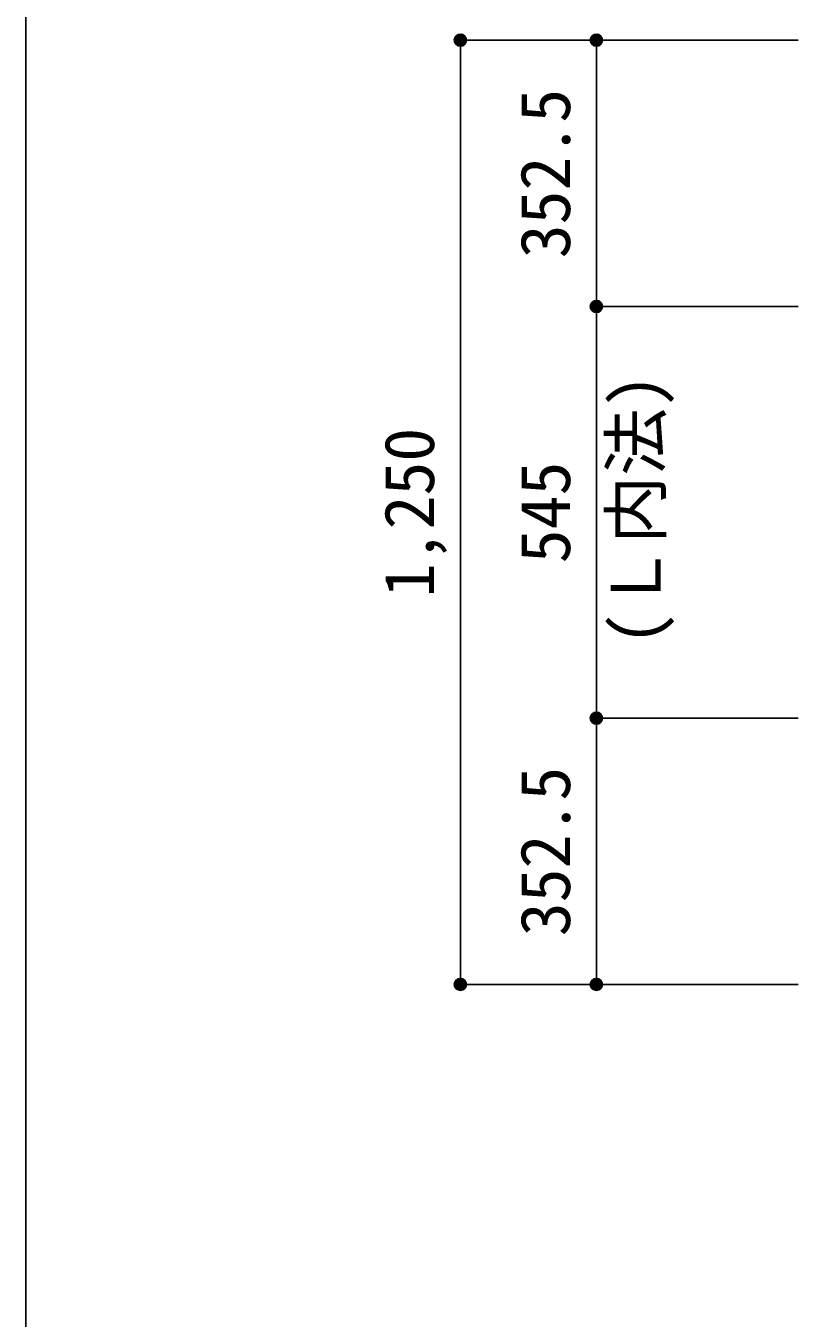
# Model space of a CAD drawing. Units: millimetres at full size, sheet at 1:30. Extents: x -5973 to 5954, y -4195 to 4201.
# Drawn here: x -5973 to -4951, y -2742 to -1031 of the extents above; entities that cross this region are included whole.
import ezdxf
from ezdxf.enums import TextEntityAlignment as Align

# ---------------------------------------------------------------- set-up
doc = ezdxf.new("R2010")
doc.units = ezdxf.units.MM
doc.header["$LTSCALE"] = 30
doc.header["$PDMODE"] = 32
doc.header["$PDSIZE"] = 15
for name, color, linetype in [('0-7_文字', 4, 'Continuous'), ('0-D_寸法', 4, 'Continuous'), ('F-0_枠', 6, 'Continuous')]:
    doc.layers.add(name, color=color, linetype=linetype)
doc.styles.add('ＭＳ ゴシック', font='')
doc.styles.get('ＭＳ ゴシック').set_extended_font_data('MS Gothic')

msp = doc.modelspace()

# ---------------------------------------------------------------- linework, layer by layer
at = {"layer": '0-D_寸法'}
for p, q in [((-5397.84, -1049.89), (-5397.84, -2299.89)), ((-5397.84, -1049.89), (-5217.84, -1049.89)), ((-5397.84, -1049.89), (-5217.84, -1049.89)), ((-5217.84, -1049.89), (-5217.84, -1402.39)), ((-5217.84, -1049.89), (-4950.8, -1049.89)), ((-5217.84, -1402.39), (-4950.8, -1402.39)), ((-5217.84, -1402.39), (-5217.84, -1947.39)), ((-5217.84, -1947.39), (-4950.8, -1947.39)), ((-5217.84, -1947.39), (-5217.84, -2299.89)), ((-5397.84, -2299.89), (-5217.84, -2299.89)), ((-5217.84, -2299.89), (-4950.8, -2299.89)), ((-5217.84, -2299.89), (-4950.8, -2299.89))]:
    msp.add_line(p, q, dxfattribs=at)
for centre, radius in [((-5397.84, -1049.89), 8), ((-5397.84, -1049.89), 7.2), ((-5397.84, -1049.89), 6.4), ((-5217.84, -1049.89), 8), ((-5217.84, -1049.89), 7.2), ((-5217.84, -1049.89), 6.4), ((-5397.84, -1049.89), 5.6), ((-5397.84, -1049.89), 4.8), ((-5397.84, -1049.89), 4), ((-5397.84, -1049.89), 3.2), ((-5397.84, -1049.89), 2.4), ((-5397.84, -1049.89), 1.6), ((-5397.84, -1049.89), 0.8), ((-5217.84, -1049.89), 5.6), ((-5217.84, -1049.89), 4.8), ((-5217.84, -1049.89), 4), ((-5217.84, -1049.89), 3.2), ((-5217.84, -1049.89), 2.4), ((-5217.84, -1049.89), 1.6), ((-5217.84, -1049.89), 0.8), ((-5217.84, -1402.39), 8), ((-5217.84, -1402.39), 7.2), ((-5217.84, -1402.39), 6.4), ((-5217.84, -1402.39), 5.6), ((-5217.84, -1402.39), 4.8), ((-5217.84, -1402.39), 4), ((-5217.84, -1402.39), 3.2), ((-5217.84, -1402.39), 2.4), ((-5217.84, -1402.39), 1.6), ((-5217.84, -1402.39), 0.8), ((-5217.84, -1947.39), 8), ((-5217.84, -1947.39), 7.2), ((-5217.84, -1947.39), 6.4), ((-5217.84, -1947.39), 5.6), ((-5217.84, -1947.39), 4.8), ((-5217.84, -1947.39), 4), ((-5217.84, -1947.39), 3.2), ((-5217.84, -1947.39), 2.4), ((-5217.84, -1947.39), 1.6), ((-5217.84, -1947.39), 0.8), ((-5397.84, -2299.89), 8), ((-5217.84, -2299.89), 8), ((-5397.84, -2299.89), 7.2), ((-5397.84, -2299.89), 6.4), ((-5397.84, -2299.89), 5.6), ((-5397.84, -2299.89), 4.8), ((-5397.84, -2299.89), 4), ((-5397.84, -2299.89), 3.2), ((-5397.84, -2299.89), 2.4), ((-5397.84, -2299.89), 1.6), ((-5397.84, -2299.89), 0.8), ((-5217.84, -2299.89), 7.2), ((-5217.84, -2299.89), 6.4), ((-5217.84, -2299.89), 5.6), ((-5217.84, -2299.89), 4.8), ((-5217.84, -2299.89), 4), ((-5217.84, -2299.89), 3.2), ((-5217.84, -2299.89), 2.4), ((-5217.84, -2299.89), 1.6), ((-5217.84, -2299.89), 0.8)]:
    msp.add_circle(centre, radius, dxfattribs=at)
at = {"layer": '0-D_寸法', "color": 7}
for p in [(-5397.84, -1049.89), (-5217.84, -1049.89), (-5217.84, -1049.89), (-5217.84, -1402.39), (-5217.84, -1402.39), (-5217.84, -1947.39), (-5217.84, -1947.39), (-5397.84, -2299.89), (-5217.84, -2299.89), (-5217.84, -2299.89)]:
    msp.add_point(p, dxfattribs=at)
at = {"layer": 'F-0_枠'}
msp.add_line((-5972.88, 4201.15), (-5972.88, -4195.24), dxfattribs=at)

# ---------------------------------------------------------------- texts
at = {"layer": '0-7_文字', "style": 'ＭＳ ゴシック'}
msp.add_text('(Ｌ内法)', height=65.98, rotation=90, dxfattribs=at).set_placement((-5112.78, -1851.49), align=Align.BOTTOM_LEFT)
at = {"layer": '0-D_寸法', "style": 'ＭＳ ゴシック'}
for s, p in [('352.5', (-5232.84, -1338.64)), ('1,250', (-5412.84, -1787.39)), ('545', (-5232.84, -1742.39)), ('352.5', (-5232.84, -2236.14))]:
    msp.add_text(s, height=65.98, rotation=90, dxfattribs=at).set_placement(p, align=Align.BOTTOM_LEFT)

doc.saveas('drawing.dxf')
